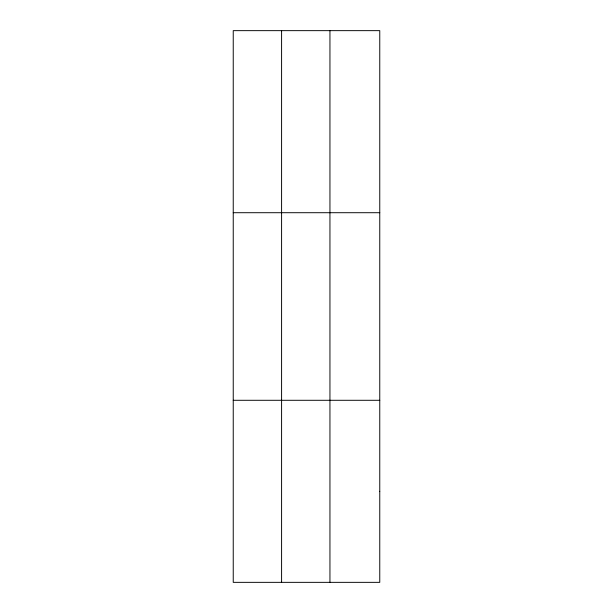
<?xml version="1.0" encoding="UTF-8"?>
<svg xmlns="http://www.w3.org/2000/svg" width="613" height="613" viewBox="0 0 613 613"><rect width="100%" height="100%" fill="white"/><g stroke="black" fill="none" stroke-linecap="round" stroke-linejoin="round"><path stroke-width="0.92" d="M281.589 30.65L281.589 582.35M329.947 30.65L329.947 582.35M233.239 212.711L379.761 212.711M233.239 400.289L379.761 400.289M379.761 491.32L379.761 582.35L233.239 582.35L233.239 30.65L379.761 30.65L379.761 491.32"/></g></svg>
